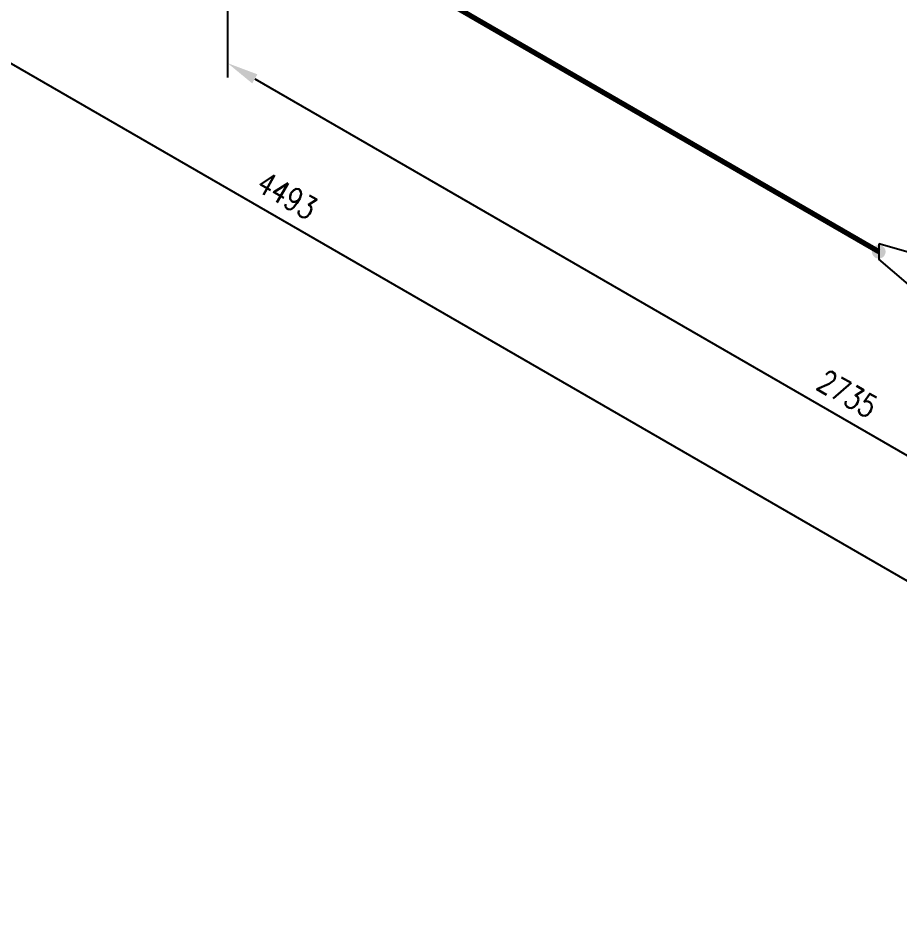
# Model space of a CAD drawing. Header units: millimetres. Extents: x 0 to 841, y 0 to 594.
# Drawn here: x 182.3 to 252.7, y 262.9 to 334.7 of the extents above; entities that cross this region are included whole.
import ezdxf

# ---------------------------------------------------------------- set-up
doc = ezdxf.new("R2010")
doc.units = ezdxf.units.MM
doc.header["$LTSCALE"] = 0.25
doc.layers.add('Dimension', color=1, linetype='Continuous', lineweight=0)
doc.layers.add('Pipe', color=3, linetype='Continuous', lineweight=70)
doc.layers.add('Title Block', color=7, linetype='Continuous')
doc.layers.add('Weld', color=1, linetype='Continuous')
doc.styles.add('AdskIsoMetric', font='romans.shx', dxfattribs={"width": 0.8, "height": 1.8})
doc.styles.add('AdskIsoMetric-30', font='romans.shx', dxfattribs={"width": 0.8, "height": 1.8})
doc.dimstyles.new('AdskIsoMetric', dxfattribs={"dimtxt": 2.5, "dimasz": 2.5, "dimexe": 1, "dimexo": 2, "dimgap": 0.8, "dimtad": 1, "dimdec": 0, "dimrnd": 1, "dimzin": 0, "dimdsep": 46, "dimtxsty": 'AdskIsoMetric', "dimcen": 0, "dimclrt": 7, "dimadec": 0, "dimazin": 0, "dimtfac": 1, "dimtdec": 0, "dimtmove": 1, "dimatfit": 3, "dimfxl": 1, "dimtfill": 1, "dimfrac": 2, "dimtolj": 1, "dimtzin": 0, "dimarcsym": 0})

# ---------------------------------------------------------------- blocks, each defined once
blk = doc.blocks.new('ReducerConc-1-IsoRight')
at = {"color": 0, "linetype": 'ByBlock', "lineweight": -2, "extrusion": (0.707107, 0.408248, -0.57735)}
for p, q in [((-0.2652, 0.2041), (-0.2652, 0.1021)), ((0.2652, 0.051), (-0.2652, 0.2041)), ((0.2652, -0.3572), (-0.2652, 0.1021)), ((0.2652, 0.051), (0.2652, -0.3572))]:
    blk.add_line(p, q, dxfattribs=at)
blk = doc.blocks.new('*D91')
at = {"layer": 'Defpoints', "color": 0, "transparency": 16777216}
for p in [(199.028, 346.122, 0), (297.95, 289.009, 0), (297.95, 274.009)]:
    blk.add_point(p, dxfattribs=at)
at = {"layer": 'Dimension', "color": 0, "lineweight": -2, "transparency": 16777216}
for p, q in [((199.028, 343.813), (199.028, 329.967)), ((201.194, 329.872), (295.785, 275.259)), ((297.95, 286.7), (297.95, 272.855))]:
    blk.add_line(p, q, dxfattribs=at)
at = {"layer": 'Dimension', "color": 0, "transparency": 16777216}
for points in [[(201.402, 330.233), (200.985, 329.511), (199.028, 331.122)], [(295.994, 275.62), (295.577, 274.899), (297.95, 274.009)]]:
    blk.add_solid(points, dxfattribs=at)
at = {"layer": 'Dimension', "color": 7, "transparency": 16777216, "insert": (248.489, 304.748), "char_height": 1.8, "attachment_point": 5, "rotation": 330, "style": 'AdskIsoMetric-30', "bg_fill": 3, "box_fill_scale": 1.1, "bg_fill_color": 256, "bg_fill_true_color": 13158600, "bg_fill_transparency": 0}
blk.add_mtext('\\A1;2735', dxfattribs=at)
blk = doc.blocks.new('*D92')
at = {"layer": 'Defpoints', "color": 0, "transparency": 16777216}
for p in [(109.589, 397.76, 0), (297.95, 289.009, 0), (297.95, 264.009)]:
    blk.add_point(p, dxfattribs=at)
at = {"layer": 'Dimension', "color": 0, "lineweight": -2, "transparency": 16777216}
for p, q in [((109.589, 395.45), (109.589, 371.605)), ((111.754, 371.51), (295.785, 265.259)), ((297.95, 286.7), (297.95, 262.855))]:
    blk.add_line(p, q, dxfattribs=at)
at = {"layer": 'Dimension', "color": 0, "transparency": 16777216}
for points in [[(111.963, 371.871), (111.546, 371.149), (109.589, 372.76)], [(295.994, 265.62), (295.577, 264.899), (297.95, 264.009)]]:
    blk.add_solid(points, dxfattribs=at)
at = {"layer": 'Dimension', "color": 7, "transparency": 16777216, "insert": (203.77, 320.567), "char_height": 1.8, "attachment_point": 5, "rotation": 330, "style": 'AdskIsoMetric-30', "bg_fill": 3, "box_fill_scale": 1.1, "bg_fill_color": 256, "bg_fill_true_color": 13158600, "bg_fill_transparency": 0}
blk.add_mtext('\\A1;4493', dxfattribs=at)
blk = doc.blocks.new('Buttweld')
at = {"lineweight": -2}
blk.add_hatch(color=0, dxfattribs=at).paths.add_polyline_path([(0.044, -0.0026), (0.0433, 0.0053), (0.0413, 0.0129), (0.0379, 0.02), (0.0334, 0.0265), (0.0278, 0.0321), (0.0214, 0.0366), (0.0142, 0.0399), (0.0066, 0.042), (-0.0013, 0.0427), (-0.0091, 0.042), (-0.0168, 0.0399), (-0.0239, 0.0366), (-0.0304, 0.0321), (-0.036, 0.0265), (-0.0405, 0.02), (-0.0438, 0.0129), (-0.0459, 0.0053), (-0.0466, -0.0026), (-0.0459, -0.0105), (-0.0438, -0.0181), (-0.0405, -0.0252), (-0.036, -0.0317), (-0.0304, -0.0373), (-0.0239, -0.0418), (-0.0168, -0.0452), (-0.0091, -0.0472), (-0.0013, -0.0479), (0.0066, -0.0472), (0.0142, -0.0452), (0.0214, -0.0418), (0.0278, -0.0373), (0.0334, -0.0317), (0.0379, -0.0252), (0.0413, -0.0181), (0.0433, -0.0105)], is_closed=False, flags=0)

msp = doc.modelspace()

# ---------------------------------------------------------------- block references
at = {"layer": 'Title Block', "xscale": 12, "yscale": 12, "zscale": 12, "rotation": 4.178571727037411e-06}
msp.add_blockref('ReducerConc-1-IsoRight', (254.192, 314.273, 0), dxfattribs=at)

# ---------------------------------------------------------------- next in the draw order: dimensions: what is measured, and where the dimension line sits
at = {"layer": 'Dimension'}
dim = msp.add_linear_dim(base=(297.95, 274.009), p1=(199.028, 346.122, 0), p2=(297.95, 289.009, 0), angle=330, text='2735', dimstyle='AdskIsoMetric', override={"dimtad": 0, "dimlfac": 23.940052, "dimtxsty": 'AdskIsoMetric-30', "dimse1": 0, "dimse2": 0, "dimsd1": 0, "dimsd2": 0, "dimtmove": 1}, dxfattribs=at)
dim.commit()
dim.dimension.update_dxf_attribs({"geometry": '*D91', "text_midpoint": (248.489, 304.748), "dimtype": 160})

# ---------------------------------------------------------------- next in the draw order: dimensions: what is measured, and where the dimension line sits
dim = msp.add_linear_dim(base=(297.95, 264.009), p1=(109.589, 397.76, 0), p2=(297.95, 289.009, 0), angle=330, text='4493', dimstyle='AdskIsoMetric', override={"dimtad": 0, "dimlfac": 20.657142, "dimtxsty": 'AdskIsoMetric-30', "dimse1": 0, "dimse2": 0, "dimsd1": 0, "dimsd2": 0, "dimtmove": 1}, dxfattribs=at)
dim.commit()
dim.dimension.update_dxf_attribs({"geometry": '*D92', "text_midpoint": (203.77, 320.567), "dimtype": 160})

# ---------------------------------------------------------------- next in the draw order: linework, layer by layer
at = {"layer": 'Pipe'}
msp.add_lwpolyline([(147.047, 376.134), (251.01, 316.11)], dxfattribs=at)

# ---------------------------------------------------------------- next in the draw order: block references
at = {"layer": 'Weld', "xscale": 12, "yscale": 12, "zscale": 12}
msp.add_blockref('Buttweld', (251.01, 316.11, 0), dxfattribs=at)

doc.saveas('drawing.dxf')
